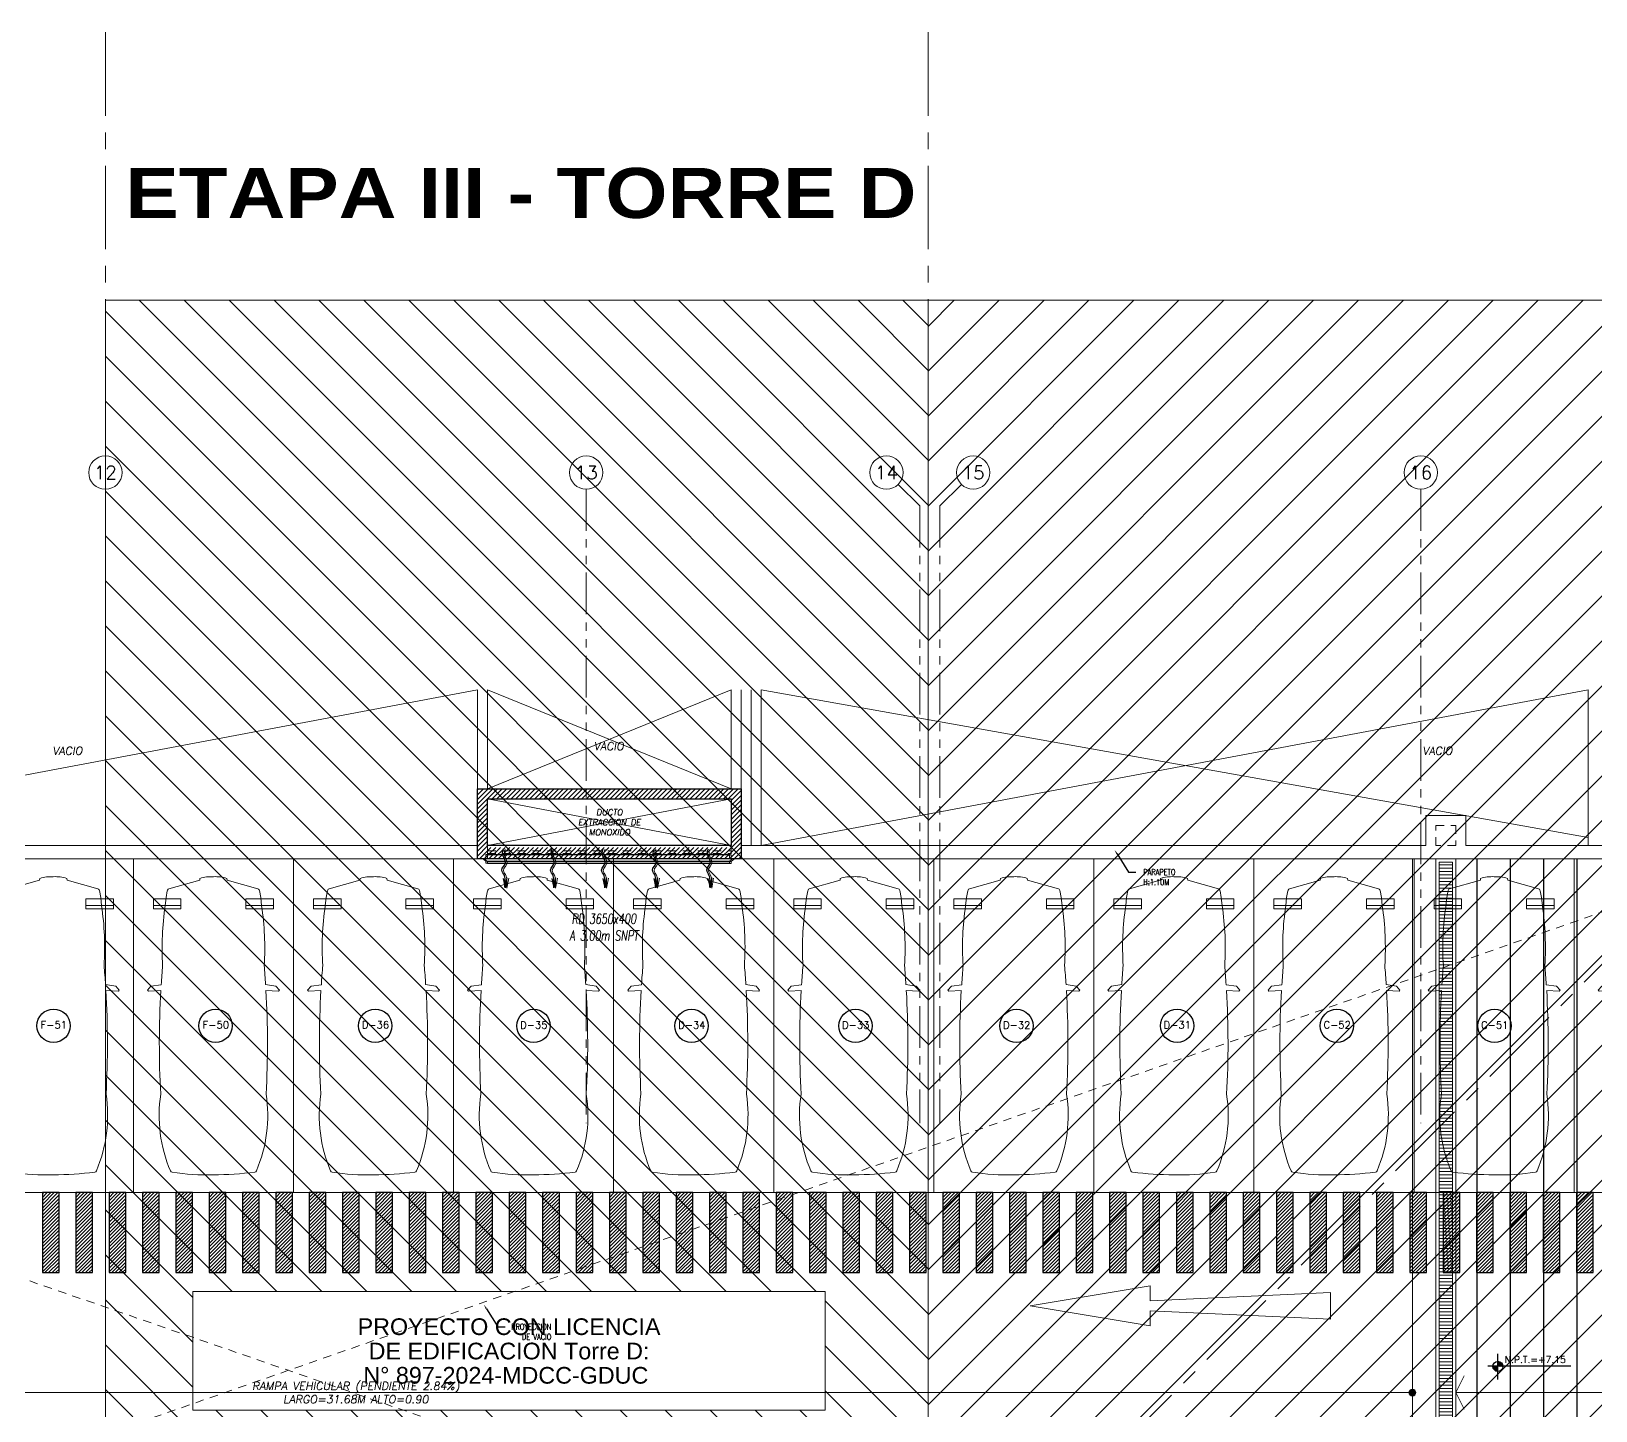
# Model space of a CAD drawing. Header units: millimetres. Extents: x 226317 to 226469, y 8188100 to 8188260.
# Drawn here: x 226414.16 to 226437.62, y 8188119.64 to 8188140.32 of the extents above; entities that cross this region are included whole.
import ezdxf
from ezdxf import colors
from ezdxf.entities.mleader import LeaderData, LeaderLine
from ezdxf.enums import TextEntityAlignment as Align
from ezdxf.math import Vec2, Vec3

# ---------------------------------------------------------------- set-up
doc = ezdxf.new("R2010")
doc.units = ezdxf.units.MM
for name, pattern in [('CENTER', [2, 1.25, -0.25, 0.25, -0.25]), ('HIDDEN2', [0.1875, 0.125, -0.0625]), ('PHANTOM', [2.5, 1.25, -0.25, 0.25, -0.25, 0.25, -0.25]), ('PHANTOM2', [1.25, 0.625, -0.125, 0.125, -0.125, 0.125, -0.125])]:
    doc.linetypes.add(name, pattern=pattern)
for name, color, linetype in [('A-COTAS INT', 8, 'Continuous'), ('A-EJES', 8, 'PHANTOM'), ('A-HATCH', 8, 'Continuous'), ('A-LINEAS', 8, 'Continuous'), ('A-MOBILIARIO', 8, 'Continuous'), ('A-MURO BAJO', 8, 'Continuous'), ('A-NIVELES-NPT', 8, 'Continuous'), ('A-NUMERO ESTAC', 8, 'Continuous'), ('A-PROYECCIONES', 8, 'HIDDEN2'), ('A-TEXTO-AMBIENTES', 8, 'Continuous'), ('A-TEXTO-INDICACIONES', 8, 'Continuous'), ('A_30_Extractores', 8, 'Continuous'), ('A_50_CortesElev', 8, 'CENTER'), ('CIRCULACION PEATONAL', 8, 'Continuous'), ('DLP_MURO BAJO', 8, 'Continuous'), ('L-03_EQUIP-ACCES', 8, 'Continuous'), ('L-04_EQ-MED-CONT', 8, 'Continuous'), ('L-06_EQ-FIN-CONT', 8, 'Continuous'), ('L3 Equipos y Ductos', 8, 'Continuous'), ('L6 Linea fina', 8, 'Continuous'), ('MURO CF 120', 8, 'Continuous')]:
    doc.layers.add(name, color=color, linetype=linetype)
doc.layers.add('A-ETAPAS', color=8, linetype='Continuous', lineweight=35, plot=False)
doc.layers.add('A-MUROS', color=8, linetype='Continuous', lineweight=30)
doc.layers.add('MQ.TEXTOS GENERALES', color=8, linetype='Continuous', lineweight=30)
doc.layers.add('A-ÁREA COMÚN', color=8, linetype='Continuous', plot=False)
doc.styles.add('JNV ING', font='romans.shx', dxfattribs={"width": 0.7, "oblique": 8, "height": 0.15})
doc.styles.add('R160-75', font='ariblk.ttf', dxfattribs={"height": 0.6})
doc.styles.add('R80', font='romans.shx', dxfattribs={"width": 0.8, "oblique": 15, "height": 0.1})
doc.styles.add('ROMANS', font='ROMANS.shx', dxfattribs={"oblique": 10})
doc.styles.get("Standard").update_dxf_attribs({"font": 'arial.ttf'})
doc.styles.add('TXT_COTAS', font='romans.shx', dxfattribs={"width": 0.8})
pattern_1 = [(45, (1.79346, -0.002236), (-0.03535534, 0.03535534), [])]

# ---------------------------------------------------------------- blocks, each defined once
blk = doc.blocks.new('IIMM')
at = {"layer": 'L-03_EQUIP-ACCES', "color": 8, "lineweight": 0, "ltscale": 1.5}
for p, q in [((32.626, -75.15), (28.876, -75.15)), ((28.926, -75.09), (28.926, -75.15)), ((32.576, -75.09), (32.576, -75.15))]:
    blk.add_line(p, q, dxfattribs=at)
at = {"layer": 'L-04_EQ-MED-CONT', "color": 8, "lineweight": 0, "ltscale": 1.5}
for p, q in [((28.876, -75.15), (28.926, -75.19)), ((32.576, -75.19), (28.926, -75.19)), ((32.576, -75.19), (32.626, -75.15))]:
    blk.add_line(p, q, dxfattribs=at)
at = {"layer": 'L-06_EQ-FIN-CONT', "color": 8, "lineweight": 0, "ltscale": 1.5}
for p, q in [((28.926, -75.19), (28.926, -75.22)), ((32.576, -75.22), (28.926, -75.22)), ((32.576, -75.19), (32.576, -75.22))]:
    blk.add_line(p, q, dxfattribs=at)
at = {"layer": 'L3 Equipos y Ductos', "color": 8, "lineweight": 0}
blk.add_line((32.576, -75.09), (28.926, -75.09), dxfattribs=at)
at = {"layer": 'L6 Linea fina', "color": 8, "lineweight": 0}
for p, q in [((29.182, -75.446, 0), (29.213, -75.586, 0)), ((29.213, -75.586, 0), (29.243, -75.436, 0)), ((29.912, -75.446, 0), (29.944, -75.586, 0)), ((29.944, -75.586, 0), (29.974, -75.436, 0)), ((30.677, -75.446, 0), (30.709, -75.586, 0)), ((30.709, -75.586, 0), (30.739, -75.436, 0)), ((31.44, -75.446, 0), (31.472, -75.586, 0)), ((31.472, -75.586, 0), (31.501, -75.436, 0)), ((32.253, -75.446, 0), (32.285, -75.586, 0)), ((32.285, -75.586, 0), (32.314, -75.436, 0))]:
    blk.add_line(p, q, dxfattribs=at)
for points in [[(29.213, -75.586, 0), (29.204, -75.521, 0), (29.237, -75.428, 0), (29.122, -75.3, 0), (29.265, -75.226, 0), (29.157, -75.089, 0), (29.18, -75.028, 0), (29.19, -75.001, 0)], [(29.944, -75.586, 0), (29.934, -75.521, 0), (29.968, -75.428, 0), (29.853, -75.3, 0), (29.996, -75.226, 0), (29.888, -75.089, 0), (29.911, -75.028, 0), (29.921, -75.001, 0)], [(30.709, -75.586, 0), (30.699, -75.521, 0), (30.733, -75.428, 0), (30.618, -75.3, 0), (30.761, -75.226, 0), (30.653, -75.089, 0), (30.676, -75.028, 0), (30.686, -75.001, 0)], [(31.472, -75.586, 0), (31.462, -75.521, 0), (31.496, -75.428, 0), (31.38, -75.3, 0), (31.524, -75.226, 0), (31.416, -75.089, 0), (31.438, -75.028, 0), (31.448, -75.001, 0)], [(32.285, -75.586, 0), (32.275, -75.521, 0), (32.309, -75.428, 0), (32.193, -75.3, 0), (32.336, -75.226, 0), (32.229, -75.089, 0), (32.251, -75.028, 0), (32.261, -75.001, 0)]]:
    blk.add_open_spline(points, degree=3, knots=[0, 0, 0, 0, 0.0524684, 0.0807049, 0.1300475, 0.160067, 0.1839926, 0.1839926, 0.1839926, 0.1839926], dxfattribs=at)
blk = doc.blocks.new('MCF')
at = {"layer": 'MURO CF 120', "lineweight": 0}
h = blk.add_hatch(dxfattribs=at)
h.set_pattern_fill('_USER', color=8, scale=0.05, angle=45, style=0, pattern_type=0)
h.set_pattern_definition(pattern_1)
h.paths.add_polyline_path([(-19.139, -75.15), (-19.289, -75.15), (-19.289, -74.1), (-19.139, -74.1)])
h = blk.add_hatch(dxfattribs=at)
h.set_pattern_fill('_USER', color=8, scale=0.05, angle=45, style=0, pattern_type=0)
h.set_pattern_definition(pattern_1)
h.paths.add_polyline_path([(-15.489, -74.1), (-19.139, -74.1), (-19.139, -74.25), (-15.489, -74.25)])
h = blk.add_hatch(dxfattribs=at)
h.set_pattern_fill('_USER', color=8, scale=0.05, angle=45, style=0, pattern_type=0)
h.set_pattern_definition(pattern_1)
h.paths.add_polyline_path([(-15.489, -75.15), (-15.339, -75.15), (-15.339, -74.1), (-15.489, -74.1)])
h = blk.add_hatch(dxfattribs=at)
h.set_pattern_fill('_USER', color=8, scale=0.05, angle=45, style=0, pattern_type=0)
h.set_pattern_definition(pattern_1)
h.paths.add_polyline_path([(-15.489, -74.977), (-19.139, -74.976), (-19.139, -75.15), (-15.489, -75.15)])
blk = doc.blocks.new('EJES 1P')
at = {"layer": 'A-EJES', "color": 8, "linetype": 'PHANTOM2', "lineweight": 0}
for p, q in [((80.091, 5.416), (80.414, 5.092)), ((81.038, 5.416), (80.714, 5.092))]:
    blk.add_line(p, q, dxfattribs=at)
for points in [[(68.204, 5.345), (68.204, -4.158)], [(75.414, 5.345), (75.414, -4.158)], [(87.924, 5.345), (87.924, -4.158)], [(80.414, 5.092), (80.414, -4.158)], [(80.714, 5.092), (80.714, -4.158)]]:
    blk.add_lwpolyline(points, dxfattribs=at)
at = {"layer": 'A-EJES', "color": 8, "linetype": 'Continuous', "lineweight": 0}
for centre in [(68.204, 5.592), (75.414, 5.592), (79.914, 5.592), (81.214, 5.592), (87.924, 5.592)]:
    blk.add_circle(centre, 0.25, dxfattribs=at)
at = {"layer": 'A-EJES', "color": 8, "linetype": 'Continuous', "lineweight": 0, "style": 'ROMANS'}
for s, p in [('12', (68.204, 5.592)), ('13', (75.414, 5.592)), ('14', (79.914, 5.592)), ('15', (81.214, 5.592)), ('16', (87.924, 5.592))]:
    blk.add_text(s, height=0.2, dxfattribs=at).set_placement(p, align=Align.MIDDLE_CENTER)
blk = doc.blocks.new('EJE')
at = {"linetype": 'Continuous'}
blk.add_circle((0, 0), 0.5, dxfattribs=at)
at = {"layer": 'A-TEXTO-INDICACIONES', "style": 'ROMANS'}
blk.add_attdef('EJE', text='', height=0.22, rotation=0, dxfattribs=at).set_placement((0.007, 0.028), align=Align.MIDDLE_CENTER)
blk = doc.blocks.new('numeración')
at = {"layer": 'A-NUMERO ESTAC', "color": 8, "lineweight": 0, "xscale": 0.5, "yscale": 0.5, "zscale": 0.5}
for p, values in [((-50.582, -87.2), {'EJE': 'F-51'}), ((-48.153, -87.2), {'EJE': 'F-50'}), ((-45.76, -87.2), {'EJE': 'D-36'}), ((-43.386, -87.203, 0), {'EJE': 'D-35'}), ((-41.017, -87.203, 0), {'EJE': 'D-34'}), ((-38.56, -87.203, 0), {'EJE': 'D-33'}), ((-36.147, -87.203, 0), {'EJE': 'D-32'}), ((-33.739, -87.201, 0), {'EJE': 'D-31'}), ((-31.342, -87.201, 0), {'EJE': 'C-52'}), ((-28.98, -87.203), {'EJE': 'C-51'})]:
    blk.add_blockref('EJE', p, dxfattribs=at).add_auto_attribs(values)
blk = doc.blocks.new('*U60')
at = {"color": 8, "lineweight": 0, "ltscale": 0.5}
for p, q in [((0.3, 4.302), (0.713, 4.302)), ((2.1, 4.302), (1.687, 4.302))]:
    blk.add_line(p, q, dxfattribs=at)
for points in [[(0, 0), (2.4, 0), (2.4, 5), (0, 5)], [(0.3, 4.405), (0.3, 4.255), (0.713, 4.255), (0.713, 4.405)], [(1.687, 4.405), (1.687, 4.255), (2.1, 4.255), (2.1, 4.405)]]:
    blk.add_lwpolyline(points, close=True, dxfattribs=at)
blk.add_lwpolyline([(1.988, 3.029), (2.175, 3.018), (2.189, 3.033), (2.136, 3.092), (1.982, 3.115, 0.005253), (1.961, 3.403, 0.053235), (1.923, 4.298), (1.91, 4.424), (1.891, 4.525), (1.886, 4.535, 0.218656), (1.867, 4.551), (1.406, 4.68), (1.402, 4.708, 0.091554), (1.2, 4.734, 0.09162), (0.998, 4.709), (0.994, 4.682), (0.533, 4.552, 0.218656), (0.514, 4.536), (0.509, 4.527), (0.49, 4.425), (0.477, 4.3, 0.053235), (0.439, 3.404, 0.005253), (0.418, 3.116), (0.264, 3.093), (0.211, 3.034), (0.225, 3.019), (0.412, 3.03, 0.028265), (0.41, 1.476, 0.139924), (0.555, 0.325, 0.272148), (0.579, 0.306, 0.035353), (1.2, 0.266, 0.045639), (1.819, 0.305, 0.272148), (1.843, 0.324, 0.139889), (1.99, 1.475, 0.028265)], format="xyb", close=True, dxfattribs=at)
blk = doc.blocks.new('*U24')
at = {"layer": 'CIRCULACION PEATONAL'}
h = blk.add_hatch(dxfattribs=at)
h.set_pattern_fill('ANSI31', color=256, scale=0.3)
h.set_pattern_definition([(45, (5.250368, 0), (-0.0265165, 0.0265165), [])])
h.paths.add_polyline_path([(5.547, 0.228), (5.297, 0.228), (5.297, -0.972), (5.547, -0.972)])
h = blk.add_hatch(dxfattribs=at)
h.set_pattern_fill('ANSI31', color=256, scale=0.3)
h.set_pattern_definition([(45, (5.750368, 0), (-0.0265165, 0.0265165), [])])
h.paths.add_polyline_path([(6.047, 0.228), (5.797, 0.228), (5.797, -0.972), (6.047, -0.972)])
h = blk.add_hatch(dxfattribs=at)
h.set_pattern_fill('ANSI31', color=256, scale=0.3)
h.set_pattern_definition([(45, (6.250368, 0), (-0.0265165, 0.0265165), [])])
h.paths.add_polyline_path([(6.547, 0.228), (6.297, 0.228), (6.297, -0.972), (6.547, -0.972)])
h = blk.add_hatch(dxfattribs=at)
h.set_pattern_fill('ANSI31', color=256, scale=0.3)
h.set_pattern_definition([(45, (6.750368, 0), (-0.0265165, 0.0265165), [])])
h.paths.add_polyline_path([(7.047, 0.228), (6.797, 0.228), (6.797, -0.972), (7.047, -0.972)])
h = blk.add_hatch(dxfattribs=at)
h.set_pattern_fill('ANSI31', color=256, scale=0.3)
h.set_pattern_definition([(45, (7.250368, 0), (-0.0265165, 0.0265165), [])])
h.paths.add_polyline_path([(7.547, 0.228), (7.297, 0.228), (7.297, -0.972), (7.547, -0.972)])
h = blk.add_hatch(dxfattribs=at)
h.set_pattern_fill('ANSI31', color=256, scale=0.3)
h.set_pattern_definition([(45, (7.750368, 0), (-0.0265165, 0.0265165), [])])
h.paths.add_polyline_path([(8.047, 0.228), (7.797, 0.228), (7.797, -0.972), (8.047, -0.972)])
h = blk.add_hatch(dxfattribs=at)
h.set_pattern_fill('ANSI31', color=256, scale=0.3)
h.set_pattern_definition([(45, (8.250368, 0), (-0.0265165, 0.0265165), [])])
h.paths.add_polyline_path([(8.547, 0.228), (8.297, 0.228), (8.297, -0.972), (8.547, -0.972)])
h = blk.add_hatch(dxfattribs=at)
h.set_pattern_fill('ANSI31', color=256, scale=0.3)
h.set_pattern_definition([(45, (8.750368, 0), (-0.0265165, 0.0265165), [])])
h.paths.add_polyline_path([(9.047, 0.228), (8.797, 0.228), (8.797, -0.972), (9.047, -0.972)])
h = blk.add_hatch(dxfattribs=at)
h.set_pattern_fill('ANSI31', color=256, scale=0.3)
h.set_pattern_definition([(45, (9.250368, 0), (-0.0265165, 0.0265165), [])])
h.paths.add_polyline_path([(9.547, 0.228), (9.297, 0.228), (9.297, -0.972), (9.547, -0.972)])
h = blk.add_hatch(dxfattribs=at)
h.set_pattern_fill('ANSI31', color=256, scale=0.3)
h.set_pattern_definition([(45, (9.750368, 0), (-0.0265165, 0.0265165), [])])
h.paths.add_polyline_path([(10.047, 0.228), (9.797, 0.228), (9.797, -0.972), (10.047, -0.972)])
h = blk.add_hatch(dxfattribs=at)
h.set_pattern_fill('ANSI31', color=256, scale=0.3)
h.set_pattern_definition([(45, (10.250368, 0), (-0.0265165, 0.0265165), [])])
h.paths.add_polyline_path([(10.547, 0.228), (10.297, 0.228), (10.297, -0.972), (10.547, -0.972)])
h = blk.add_hatch(dxfattribs=at)
h.set_pattern_fill('ANSI31', color=256, scale=0.3)
h.set_pattern_definition([(45, (10.750368, 0), (-0.0265165, 0.0265165), [])])
h.paths.add_polyline_path([(11.047, 0.228), (10.797, 0.228), (10.797, -0.972), (11.047, -0.972)])
h = blk.add_hatch(dxfattribs=at)
h.set_pattern_fill('ANSI31', color=256, scale=0.3)
h.set_pattern_definition([(45, (11.250368, 0), (-0.0265165, 0.0265165), [])])
h.paths.add_polyline_path([(11.547, 0.228), (11.297, 0.228), (11.297, -0.972), (11.547, -0.972)])
h = blk.add_hatch(dxfattribs=at)
h.set_pattern_fill('ANSI31', color=256, scale=0.3)
h.set_pattern_definition([(45, (11.750368, 0), (-0.0265165, 0.0265165), [])])
h.paths.add_polyline_path([(12.047, 0.228), (11.797, 0.228), (11.797, -0.972), (12.047, -0.972)])
h = blk.add_hatch(dxfattribs=at)
h.set_pattern_fill('ANSI31', color=256, scale=0.3)
h.set_pattern_definition([(45, (12.250368, 0), (-0.0265165, 0.0265165), [])])
h.paths.add_polyline_path([(12.547, 0.228), (12.297, 0.228), (12.297, -0.972), (12.547, -0.972)])
h = blk.add_hatch(dxfattribs=at)
h.set_pattern_fill('ANSI31', color=256, scale=0.3)
h.set_pattern_definition([(45, (12.750368, 0), (-0.0265165, 0.0265165), [])])
h.paths.add_polyline_path([(13.047, 0.228), (12.797, 0.228), (12.797, -0.972), (13.047, -0.972)])
h = blk.add_hatch(dxfattribs=at)
h.set_pattern_fill('ANSI31', color=256, scale=0.3)
h.set_pattern_definition([(45, (13.250368, 0), (-0.0265165, 0.0265165), [])])
h.paths.add_polyline_path([(13.547, 0.228), (13.297, 0.228), (13.297, -0.972), (13.547, -0.972)])
h = blk.add_hatch(dxfattribs=at)
h.set_pattern_fill('ANSI31', color=256, scale=0.3)
h.set_pattern_definition([(45, (13.750368, 0), (-0.0265165, 0.0265165), [])])
h.paths.add_polyline_path([(14.047, 0.228), (13.797, 0.228), (13.797, -0.972), (14.047, -0.972)])
h = blk.add_hatch(dxfattribs=at)
h.set_pattern_fill('ANSI31', color=256, scale=0.3)
h.set_pattern_definition([(45, (14.250368, 0), (-0.0265165, 0.0265165), [])])
h.paths.add_polyline_path([(14.547, 0.228), (14.297, 0.228), (14.297, -0.972), (14.547, -0.972)])
h = blk.add_hatch(dxfattribs=at)
h.set_pattern_fill('ANSI31', color=256, scale=0.3)
h.set_pattern_definition([(45, (14.750368, 0), (-0.0265165, 0.0265165), [])])
h.paths.add_polyline_path([(15.047, 0.228), (14.797, 0.228), (14.797, -0.972), (15.047, -0.972)])
h = blk.add_hatch(dxfattribs=at)
h.set_pattern_fill('ANSI31', color=256, scale=0.3)
h.set_pattern_definition([(45, (15.250368, 0), (-0.0265165, 0.0265165), [])])
h.paths.add_polyline_path([(15.547, 0.228), (15.297, 0.228), (15.297, -0.972), (15.547, -0.972)])
h = blk.add_hatch(dxfattribs=at)
h.set_pattern_fill('ANSI31', color=256, scale=0.3)
h.set_pattern_definition([(45, (15.750368, 0), (-0.0265165, 0.0265165), [])])
h.paths.add_polyline_path([(16.047, 0.228), (15.797, 0.228), (15.797, -0.972), (16.047, -0.972)])
h = blk.add_hatch(dxfattribs=at)
h.set_pattern_fill('ANSI31', color=256, scale=0.3)
h.set_pattern_definition([(45, (16.250368, 0), (-0.0265165, 0.0265165), [])])
h.paths.add_polyline_path([(16.547, 0.228), (16.297, 0.228), (16.297, -0.972), (16.547, -0.972)])
h = blk.add_hatch(dxfattribs=at)
h.set_pattern_fill('ANSI31', color=256, scale=0.3)
h.set_pattern_definition([(45, (16.750368, 0), (-0.0265165, 0.0265165), [])])
h.paths.add_polyline_path([(17.047, 0.228), (16.797, 0.228), (16.797, -0.972), (17.047, -0.972)])
h = blk.add_hatch(dxfattribs=at)
h.set_pattern_fill('ANSI31', color=256, scale=0.3)
h.set_pattern_definition([(45, (17.250368, 0), (-0.0265165, 0.0265165), [])])
h.paths.add_polyline_path([(17.547, 0.228), (17.297, 0.228), (17.297, -0.972), (17.547, -0.972)])
h = blk.add_hatch(dxfattribs=at)
h.set_pattern_fill('ANSI31', color=256, scale=0.3)
h.set_pattern_definition([(45, (17.750368, 0), (-0.0265165, 0.0265165), [])])
h.paths.add_polyline_path([(18.047, 0.228), (17.797, 0.228), (17.797, -0.972), (18.047, -0.972)])
h = blk.add_hatch(dxfattribs=at)
h.set_pattern_fill('ANSI31', color=256, scale=0.3)
h.set_pattern_definition([(45, (18.250368, 0), (-0.0265165, 0.0265165), [])])
h.paths.add_polyline_path([(18.547, 0.228), (18.297, 0.228), (18.297, -0.972), (18.547, -0.972)])
h = blk.add_hatch(dxfattribs=at)
h.set_pattern_fill('ANSI31', color=256, scale=0.3)
h.set_pattern_definition([(45, (18.750368, 0), (-0.0265165, 0.0265165), [])])
h.paths.add_polyline_path([(19.047, 0.228), (18.797, 0.228), (18.797, -0.972), (19.047, -0.972)])
h = blk.add_hatch(dxfattribs=at)
h.set_pattern_fill('ANSI31', color=256, scale=0.3)
h.set_pattern_definition([(45, (19.250368, 0), (-0.0265165, 0.0265165), [])])
h.paths.add_polyline_path([(19.547, 0.228), (19.297, 0.228), (19.297, -0.972), (19.547, -0.972)])
h = blk.add_hatch(dxfattribs=at)
h.set_pattern_fill('ANSI31', color=256, scale=0.3)
h.set_pattern_definition([(45, (19.750368, 0), (-0.0265165, 0.0265165), [])])
h.paths.add_polyline_path([(20.047, 0.228), (19.797, 0.228), (19.797, -0.972), (20.047, -0.972)])
h = blk.add_hatch(dxfattribs=at)
h.set_pattern_fill('ANSI31', color=256, scale=0.3)
h.set_pattern_definition([(45, (20.250368, 0), (-0.0265165, 0.0265165), [])])
h.paths.add_polyline_path([(20.547, 0.228), (20.297, 0.228), (20.297, -0.972), (20.547, -0.972)])
h = blk.add_hatch(dxfattribs=at)
h.set_pattern_fill('ANSI31', color=256, scale=0.3)
h.set_pattern_definition([(45, (20.750368, 0), (-0.0265165, 0.0265165), [])])
h.paths.add_polyline_path([(21.047, 0.228), (20.797, 0.228), (20.797, -0.972), (21.047, -0.972)])
h = blk.add_hatch(dxfattribs=at)
h.set_pattern_fill('ANSI31', color=256, scale=0.3)
h.set_pattern_definition([(45, (21.250368, 0), (-0.0265165, 0.0265165), [])])
h.paths.add_polyline_path([(21.547, 0.228), (21.297, 0.228), (21.297, -0.972), (21.547, -0.972)])
h = blk.add_hatch(dxfattribs=at)
h.set_pattern_fill('ANSI31', color=256, scale=0.3)
h.set_pattern_definition([(45, (21.750368, 0), (-0.0265165, 0.0265165), [])])
h.paths.add_polyline_path([(22.047, 0.228), (21.797, 0.228), (21.797, -0.972), (22.047, -0.972)])
h = blk.add_hatch(dxfattribs=at)
h.set_pattern_fill('ANSI31', color=256, scale=0.3)
h.set_pattern_definition([(45, (22.250368, 0), (-0.0265165, 0.0265165), [])])
h.paths.add_polyline_path([(22.547, 0.228), (22.297, 0.228), (22.297, -0.972), (22.547, -0.972)])
h = blk.add_hatch(dxfattribs=at)
h.set_pattern_fill('ANSI31', color=256, scale=0.3)
h.set_pattern_definition([(45, (22.750368, 0), (-0.0265165, 0.0265165), [])])
h.paths.add_polyline_path([(23.047, 0.228), (22.797, 0.228), (22.797, -0.972), (23.047, -0.972)])
h = blk.add_hatch(dxfattribs=at)
h.set_pattern_fill('ANSI31', color=256, scale=0.3)
h.set_pattern_definition([(45, (23.250368, 0), (-0.0265165, 0.0265165), [])])
h.paths.add_polyline_path([(23.547, 0.228), (23.297, 0.228), (23.297, -0.972), (23.547, -0.972)])
h = blk.add_hatch(dxfattribs=at)
h.set_pattern_fill('ANSI31', color=256, scale=0.3)
h.set_pattern_definition([(45, (23.750368, 0), (-0.0265165, 0.0265165), [])])
h.paths.add_polyline_path([(24.047, 0.228), (23.797, 0.228), (23.797, -0.972), (24.047, -0.972)])
h = blk.add_hatch(dxfattribs=at)
h.set_pattern_fill('ANSI31', color=256, scale=0.3)
h.set_pattern_definition([(45, (24.250368, 0), (-0.0265165, 0.0265165), [])])
h.paths.add_polyline_path([(24.547, 0.228), (24.297, 0.228), (24.297, -0.972), (24.547, -0.972)])
h = blk.add_hatch(dxfattribs=at)
h.set_pattern_fill('ANSI31', color=256, scale=0.3)
h.set_pattern_definition([(45, (24.750368, 0), (-0.0265165, 0.0265165), [])])
h.paths.add_polyline_path([(25.047, 0.228), (24.797, 0.228), (24.797, -0.972), (25.047, -0.972)])
h = blk.add_hatch(dxfattribs=at)
h.set_pattern_fill('ANSI31', color=256, scale=0.3)
h.set_pattern_definition([(45, (25.250368, 0), (-0.0265165, 0.0265165), [])])
h.paths.add_polyline_path([(25.547, 0.228), (25.297, 0.228), (25.297, -0.972), (25.547, -0.972)])
h = blk.add_hatch(dxfattribs=at)
h.set_pattern_fill('ANSI31', color=256, scale=0.3)
h.set_pattern_definition([(45, (25.750368, 0), (-0.0265165, 0.0265165), [])])
h.paths.add_polyline_path([(26.047, 0.228), (25.797, 0.228), (25.797, -0.972), (26.047, -0.972)])
h = blk.add_hatch(dxfattribs=at)
h.set_pattern_fill('ANSI31', color=256, scale=0.3)
h.set_pattern_definition([(45, (26.250368, 0), (-0.0265165, 0.0265165), [])])
h.paths.add_polyline_path([(26.547, 0.228), (26.297, 0.228), (26.297, -0.972), (26.547, -0.972)])
h = blk.add_hatch(dxfattribs=at)
h.set_pattern_fill('ANSI31', color=256, scale=0.3)
h.set_pattern_definition([(45, (26.750368, 0), (-0.0265165, 0.0265165), [])])
h.paths.add_polyline_path([(27.047, 0.228), (26.797, 0.228), (26.797, -0.972), (27.047, -0.972)])
h = blk.add_hatch(dxfattribs=at)
h.set_pattern_fill('ANSI31', color=256, scale=0.3)
h.set_pattern_definition([(45, (27.250368, 0), (-0.0265165, 0.0265165), [])])
h.paths.add_polyline_path([(27.547, 0.228), (27.297, 0.228), (27.297, -0.972), (27.547, -0.972)])
h = blk.add_hatch(dxfattribs=at)
h.set_pattern_fill('ANSI31', color=256, scale=0.3)
h.set_pattern_definition([(45, (27.750368, 0), (-0.0265165, 0.0265165), [])])
h.paths.add_polyline_path([(28.047, 0.228), (27.797, 0.228), (27.797, -0.972), (28.047, -0.972)])
h = blk.add_hatch(dxfattribs=at)
h.set_pattern_fill('ANSI31', color=256, scale=0.3)
h.set_pattern_definition([(45, (28.250368, 0), (-0.0265165, 0.0265165), [])])
h.paths.add_polyline_path([(28.547, 0.228), (28.297, 0.228), (28.297, -0.972), (28.547, -0.972)])
for points in [[(5.297, -0.972), (5.547, -0.972), (5.547, 0.228), (5.297, 0.228)], [(5.797, -0.972), (6.047, -0.972), (6.047, 0.228), (5.797, 0.228)], [(6.297, -0.972), (6.547, -0.972), (6.547, 0.228), (6.297, 0.228)], [(6.797, -0.972), (7.047, -0.972), (7.047, 0.228), (6.797, 0.228)], [(7.297, -0.972), (7.547, -0.972), (7.547, 0.228), (7.297, 0.228)], [(7.797, -0.972), (8.047, -0.972), (8.047, 0.228), (7.797, 0.228)], [(8.297, -0.972), (8.547, -0.972), (8.547, 0.228), (8.297, 0.228)], [(8.797, -0.972), (9.047, -0.972), (9.047, 0.228), (8.797, 0.228)], [(9.297, -0.972), (9.547, -0.972), (9.547, 0.228), (9.297, 0.228)], [(9.797, -0.972), (10.047, -0.972), (10.047, 0.228), (9.797, 0.228)], [(10.297, -0.972), (10.547, -0.972), (10.547, 0.228), (10.297, 0.228)], [(10.797, -0.972), (11.047, -0.972), (11.047, 0.228), (10.797, 0.228)], [(11.297, -0.972), (11.547, -0.972), (11.547, 0.228), (11.297, 0.228)], [(11.797, -0.972), (12.047, -0.972), (12.047, 0.228), (11.797, 0.228)], [(12.297, -0.972), (12.547, -0.972), (12.547, 0.228), (12.297, 0.228)], [(12.797, -0.972), (13.047, -0.972), (13.047, 0.228), (12.797, 0.228)], [(13.297, -0.972), (13.547, -0.972), (13.547, 0.228), (13.297, 0.228)], [(13.797, -0.972), (14.047, -0.972), (14.047, 0.228), (13.797, 0.228)], [(14.297, -0.972), (14.547, -0.972), (14.547, 0.228), (14.297, 0.228)], [(14.797, -0.972), (15.047, -0.972), (15.047, 0.228), (14.797, 0.228)], [(15.297, -0.972), (15.547, -0.972), (15.547, 0.228), (15.297, 0.228)], [(15.797, -0.972), (16.047, -0.972), (16.047, 0.228), (15.797, 0.228)], [(16.297, -0.972), (16.547, -0.972), (16.547, 0.228), (16.297, 0.228)], [(16.797, -0.972), (17.047, -0.972), (17.047, 0.228), (16.797, 0.228)], [(17.297, -0.972), (17.547, -0.972), (17.547, 0.228), (17.297, 0.228)], [(17.797, -0.972), (18.047, -0.972), (18.047, 0.228), (17.797, 0.228)], [(18.297, -0.972), (18.547, -0.972), (18.547, 0.228), (18.297, 0.228)], [(18.797, -0.972), (19.047, -0.972), (19.047, 0.228), (18.797, 0.228)], [(19.297, -0.972), (19.547, -0.972), (19.547, 0.228), (19.297, 0.228)], [(19.797, -0.972), (20.047, -0.972), (20.047, 0.228), (19.797, 0.228)], [(20.297, -0.972), (20.547, -0.972), (20.547, 0.228), (20.297, 0.228)], [(20.797, -0.972), (21.047, -0.972), (21.047, 0.228), (20.797, 0.228)], [(21.297, -0.972), (21.547, -0.972), (21.547, 0.228), (21.297, 0.228)], [(21.797, -0.972), (22.047, -0.972), (22.047, 0.228), (21.797, 0.228)], [(22.297, -0.972), (22.547, -0.972), (22.547, 0.228), (22.297, 0.228)], [(22.797, -0.972), (23.047, -0.972), (23.047, 0.228), (22.797, 0.228)], [(23.297, -0.972), (23.547, -0.972), (23.547, 0.228), (23.297, 0.228)], [(23.797, -0.972), (24.047, -0.972), (24.047, 0.228), (23.797, 0.228)], [(24.297, -0.972), (24.547, -0.972), (24.547, 0.228), (24.297, 0.228)], [(24.797, -0.972), (25.047, -0.972), (25.047, 0.228), (24.797, 0.228)], [(25.297, -0.972), (25.547, -0.972), (25.547, 0.228), (25.297, 0.228)], [(25.797, -0.972), (26.047, -0.972), (26.047, 0.228), (25.797, 0.228)], [(26.297, -0.972), (26.547, -0.972), (26.547, 0.228), (26.297, 0.228)], [(26.797, -0.972), (27.047, -0.972), (27.047, 0.228), (26.797, 0.228)], [(27.297, -0.972), (27.547, -0.972), (27.547, 0.228), (27.297, 0.228)], [(27.797, -0.972), (28.047, -0.972), (28.047, 0.228), (27.797, 0.228)], [(28.297, -0.972), (28.547, -0.972), (28.547, 0.228), (28.297, 0.228)]]:
    blk.add_lwpolyline(points, close=True, dxfattribs=at)
blk = doc.blocks.new('*U69')
at = {"color": 8, "lineweight": 0, "ltscale": 0.5}
for p, q in [((0.45, 4.302), (0.863, 4.302)), ((2.25, 4.302), (1.837, 4.302))]:
    blk.add_line(p, q, dxfattribs=at)
for points in [[(0, 0), (2.7, 0), (2.7, 5), (0, 5)], [(0.45, 4.405), (0.45, 4.255), (0.863, 4.255), (0.863, 4.405)], [(1.837, 4.405), (1.837, 4.255), (2.25, 4.255), (2.25, 4.405)]]:
    blk.add_lwpolyline(points, close=True, dxfattribs=at)
blk.add_lwpolyline([(2.138, 3.029), (2.325, 3.018), (2.339, 3.033), (2.286, 3.092), (2.132, 3.115, 0.005253), (2.111, 3.403, 0.053235), (2.073, 4.298), (2.06, 4.424), (2.041, 4.525), (2.036, 4.535, 0.218656), (2.017, 4.551), (1.556, 4.68), (1.552, 4.708, 0.091554), (1.35, 4.734, 0.09162), (1.148, 4.709), (1.144, 4.682), (0.683, 4.552, 0.218656), (0.664, 4.536), (0.659, 4.527), (0.64, 4.425), (0.627, 4.3, 0.053235), (0.589, 3.404, 0.005253), (0.568, 3.116), (0.414, 3.093), (0.361, 3.034), (0.375, 3.019), (0.562, 3.03, 0.028265), (0.56, 1.476, 0.139924), (0.705, 0.325, 0.272148), (0.729, 0.306, 0.035353), (1.35, 0.266, 0.045639), (1.969, 0.305, 0.272148), (1.993, 0.324, 0.139889), (2.14, 1.475, 0.028265)], format="xyb", close=True, dxfattribs=at)
blk = doc.blocks.new('SIM NIVEL PLANTA')
at = {"linetype": 'Continuous'}
h = blk.add_hatch(dxfattribs=at)
h.set_pattern_fill('_USER', color=256, scale=0.099996, angle=45, style=0, pattern_type=0)
h.set_pattern_definition([(45, (35396.10581, 26516.4892), (-0.0707080889, 0.0707080889), [])])
h.paths.add_polyline_path([(-17.03, 0), (-15.53, 0, 0.409209), (-17.03, 1.47)])
h.paths.add_polyline_path([(-18.53, 0, 0.419236), (-17.03, -1.53), (-17.03, 0)])
for p, q in [((4.81, 0), (-20, 0)), ((-17.03, -3.97), (-17.03, 3.72))]:
    blk.add_line(p, q)
blk.add_circle((-17.03, -0.03), 1.5, dxfattribs=at)
at = {"style": 'R80'}
blk.add_attdef('N.P.T.+0.00', text='', height=2.03, dxfattribs=at).set_placement((-5.83, 2.01), align=Align.MIDDLE_CENTER)
blk = doc.blocks.new('PO_GUARDIA CIVIL ESQ FAISANES_PLANTAS_Sotanos_REVA_2022.01.24 - copia$0$XREF_SOTANOS - ETAPA 1-2020.06.26$0$frr')
at = {"color": 8, "lineweight": 0}
blk.add_lwpolyline([(-0.2, -4.5), (0.2, -4.5), (0.075, -1.8), (0.3, -1.8), (0, 0), (-0.3, -1.8), (-0.075, -1.8)], close=True, dxfattribs=at)
blk = doc.blocks.new('flujo11')
at = {"layer": 'L6 Linea fina'}
for p, q in [((0, 0), (-0.02, -0.1)), ((0.021, -0.093), (0, 0))]:
    blk.add_line(p, q, dxfattribs=at)
blk.add_open_spline([(0, 0), (0.006, -0.043), (-0.016, -0.105), (0.061, -0.19), (-0.035, -0.24), (0.037, -0.331), (0.022, -0.372), (0.016, -0.39)], degree=3, knots=[0, 0, 0, 0, 0.0524684, 0.0807049, 0.1300475, 0.160067, 0.1839926, 0.1839926, 0.1839926, 0.1839926], dxfattribs=at)
blk = doc.blocks.new('A$C111a49e8')
at = {"layer": 'A_30_Extractores', "color": 8, "lineweight": 0, "ltscale": 1.5}
for p, q in [((32.776, 5.005, 0), (29.026, 5.005, 0)), ((29.026, 5.005, 0), (29.076, 4.965, 0)), ((29.076, 5.065, 0), (29.076, 5.005, 0)), ((32.726, 4.965, 0), (29.076, 4.965, 0)), ((29.076, 4.965, 0), (29.076, 4.935, 0)), ((32.726, 4.935, 0), (29.076, 4.935, 0)), ((32.726, 5.065, 0), (32.726, 5.005, 0)), ((32.726, 4.965, 0), (32.776, 5.005, 0)), ((32.726, 4.965, 0), (32.726, 4.935, 0))]:
    blk.add_line(p, q, dxfattribs=at)
at = {"layer": 'A_30_Extractores', "color": 8, "lineweight": 0, "elevation": 0}
blk.add_lwpolyline([(32.726, 5.065), (29.076, 5.065)], dxfattribs=at)
at = {"layer": 'A_30_Extractores', "color": 8, "lineweight": 0, "xscale": 1.5, "yscale": 1.5, "zscale": 1.5, "rotation": 180}
for p in [(29.363, 4.569, 0), (30.094, 4.569, 0), (30.859, 4.569, 0), (31.622, 4.569, 0), (32.435, 4.569, 0)]:
    blk.add_blockref('flujo11', p, dxfattribs=at)
at = {"layer": 'A_30_Extractores', "color": 8, "lineweight": 0, "insert": (29.023, 4.178, 0), "char_height": 0.15, "attachment_point": 1, "style": 'JNV ING'}
blk.add_mtext_dynamic_manual_height_columns('\\pxqc;RD 3650x400\\PA 3.00m SNPT', width=3.64259, gutter_width=0.75, heights=[0], dxfattribs=at)
blk = doc.blocks.new('TEXTOSSS')
at = {"transparency": 33554483, "rotation": 90}
blk.add_blockref('PO_GUARDIA CIVIL ESQ FAISANES_PLANTAS_Sotanos_REVA_2022.01.24 - copia$0$XREF_SOTANOS - ETAPA 1-2020.06.26$0$frr', (-38.672, -80.2), dxfattribs=at)
at = {"layer": 'A-NIVELES-NPT', "xscale": 0.05, "yscale": 0.05, "zscale": 0.05}
blk.add_blockref('SIM NIVEL PLANTA', (-30.809, -81.105), dxfattribs=at).add_auto_attribs({'N.P.T.+0.00': 'N.P.T.=+7.15'})
at = {"layer": 'A-TEXTO-AMBIENTES', "color": 8, "lineweight": 0, "char_height": 0.12, "attachment_point": 5, "style": 'ROMANS'}
for s, insert, width in [('VACIO', (-44.989, -71.809), 2.55621), ('VACIO', (-53.106, -71.878), 2.55621), ('VACIO', (-32.567, -71.878), 2.55621), ('RAMPA VEHICULAR (PENDIENTE 2.84%)\\PLARGO=31.68M ALTO=0.90 ', (-48.782, -81.5), 7.19157)]:
    blk.add_mtext(s, dxfattribs=dict(at, insert=insert, width=width))
at = {"layer": 'A-TEXTO-INDICACIONES', "color": 8, "lineweight": 0, "insert": (-44.981, -72.95, 0), "char_height": 0.09, "width": 1.07385, "attachment_point": 5, "style": 'ROMANS'}
blk.add_mtext('DUCTO EXTRACCION DE MONOXIDO{\\Q15; }', dxfattribs=at)
at = {"layer": 'A-TEXTO-INDICACIONES', "color": 8, "lineweight": 0}
ml = blk.add_multileader_mtext('Standard', dxfattribs=at)
ml.set_content('\\pxsm1,ql,t16;PARAPETO\\PH:1.10M', color=8, style='TXT_COTAS')
ml.set_leader_properties(color=7)
ml.build(insert=Vec2(0, 0))
ml.multileader.update_dxf_attribs({"dogleg_length": 0.11, "arrow_head_size": 0.07})
ctx = ml.context
ctx.base_point, ctx.char_height, ctx.arrow_head_size, ctx.landing_gap_size, ctx.plane_origin = Vec3(-37.086, -73.696), 0.09, 0.07, 0.05, Vec3(-37.35, -74.136)
ctx.text_align_type = 2
notes = []
notes.append((ctx, [(0, (1, 1, 0), (-37.197, -73.696), (1, 0), 0.11, [(0, [(-37.406, -73.366)], 0, [])])]))
ctx.mtext.insert, ctx.mtext.width, ctx.mtext.defined_height, ctx.mtext.alignment, ctx.mtext.flow_direction = Vec3(-36.525, -73.651), 0.45159, 0.437, 3, 5
ml = blk.add_multileader_mtext('Standard', dxfattribs=at)
ml.set_content('PROYECCION DE VACIO', color=8, style='TXT_COTAS')
ml.set_leader_properties(color=7)
ml.build(insert=Vec2(0, 0))
ml.multileader.update_dxf_attribs({"dogleg_length": 0.11, "arrow_head_size": 0.07})
ctx = ml.context
ctx.base_point, ctx.char_height, ctx.arrow_head_size, ctx.landing_gap_size, ctx.plane_origin = Vec3(-46.542, -80.513), 0.09, 0.07, 0.05, Vec3(-46.806, -80.953)
ctx.text_align_type = 2
notes.append((ctx, [(0, (1, 1, 0), (-46.653, -80.513), (1, 0), 0.11, [(0, [(-46.862, -80.182)], 0, [])])]))
ctx.mtext.insert, ctx.mtext.width, ctx.mtext.defined_height, ctx.mtext.alignment, ctx.mtext.flow_direction = Vec3(-45.851, -80.468), 0.81302, 0.437, 3, 5
for ctx, leaders in notes:
    for number, flags, end, landing, length, lines in leaders:
        leader = LeaderData()
        leader.index, (leader.has_last_leader_line, leader.has_dogleg_vector, leader.attachment_direction) = number, flags
        leader.last_leader_point, leader.dogleg_vector, leader.dogleg_length = Vec3(end), Vec3(landing), length
        for number, points, colour, breaks in lines:
            line = LeaderLine()
            line.index, line.vertices, line.color, line.breaks = number, Vec3.list(points), colors.encode_raw_color(colour), breaks
            leader.lines.append(line)
        ctx.leaders.append(leader)
blk = doc.blocks.new('arq. estac.')
at = {"lineweight": 0}
h = blk.add_hatch(dxfattribs=at)
h.set_pattern_fill('_USER', color=8, scale=0.05, pattern_type=0)
h.set_pattern_definition([(0, (293.38087, -27.879155), (0, 0.05), [])])
h.paths.add_polyline_path([(226730.689, 8188132.504), (226730.889, 8188132.504), (226730.889, 8188116.604), (226730.689, 8188116.604)])
h = blk.add_hatch(color=8, dxfattribs=at)
h.dxf.hatch_style = 1
edge = h.paths.add_edge_path()
edge.add_arc((226730.289, 8188124.554), 0.05, 0, 360)
at = {"layer": 'A-HATCH'}
h = blk.add_hatch(dxfattribs=at)
h.set_pattern_fill('_USER', color=256, scale=0.5, angle=90, pattern_type=0)
h.set_pattern_definition([(90, (226730.83913, 8188124.6066), (-0.5, 3e-17), [])])
edge = h.paths.add_edge_path()
edge.add_line((226759.129, 8188121.554), (226759.129, 8188116.554))
edge.add_line((226759.129, 8188116.554), (226730.939, 8188116.554))
edge.add_line((226730.939, 8188116.554), (226730.939, 8188132.554))
edge.add_line((226730.939, 8188132.554), (226735.414, 8188132.554))
edge.add_line((226735.414, 8188132.554), (226735.414, 8188127.554))
edge.add_line((226735.414, 8188127.554), (226737.364, 8188127.554))
edge.add_line((226737.364, 8188127.554), (226737.364, 8188127.454))
edge.add_line((226737.364, 8188127.454), (226739.364, 8188127.454))
edge.add_line((226739.364, 8188127.454), (226739.364, 8188132.554))
edge.add_line((226739.364, 8188132.554), (226742.488, 8188132.554))
edge.add_arc((226750.8, 8188127.554), 9.7, 148.9733, 180.0015)
edge.add_line((226741.1, 8188127.554), (226747.5, 8188127.554))
edge.add_arc((226750.8, 8188127.554), 3.3, 53.3165, 180.0011, ccw=False)
edge.add_line((226752.771, 8188130.201), (226752.771, 8188127.554))
edge.add_line((226752.771, 8188127.554), (226760.3, 8188127.554))
edge.add_line((226760.3, 8188127.554), (226760.019, 8188121.554))
edge.add_line((226760.019, 8188121.554), (226759.129, 8188121.554))
h.paths.add_polyline_path([(226759.029, 8188116.554), (226758.729, 8188116.554), (226758.729, 8188127.554), (226759.029, 8188127.554)], flags=16)
at = {"color": 8, "lineweight": 0}
for p, q in [((226716.425, 8188133.454, 0), (226720.076, 8188132.754, 0)), ((226720.076, 8188133.454, 0), (226716.425, 8188132.754, 0)), ((226698.609, 8188124.554), (226730.289, 8188124.554)), ((226758.729, 8188124.554), (226730.939, 8188124.554))]:
    blk.add_line(p, q, dxfattribs=at)
for points in [[(226730.489, 8188132.754), (226730.489, 8188133.204), (226731.089, 8188133.204), (226731.089, 8188132.754)], [(226731.066, 8188124.805), (226730.939, 8188124.554), (226731.066, 8188124.305)], [(226731.066, 8188124.805), (226730.939, 8188124.554), (226731.066, 8188124.305)]]:
    blk.add_lwpolyline(points, dxfattribs=at)
for points in [[(226730.639, 8188132.554), (226730.939, 8188132.554), (226730.939, 8188116.554), (226730.639, 8188116.554)], [(226730.689, 8188132.504), (226730.889, 8188132.504), (226730.889, 8188116.604), (226730.689, 8188116.604)]]:
    blk.add_lwpolyline(points, close=True, dxfattribs=at)
blk.add_circle((226730.289, 8188124.554), 0.05, dxfattribs=at)
at = {"layer": 'A-ETAPAS', "color": 8, "linetype": 'CENTER', "lineweight": 0}
for p, q in [((226710.694, 8188264.946), (226710.694, 8188104.966)), ((226723.029, 8188264.946), (226723.029, 8188104.966))]:
    blk.add_line(p, q, dxfattribs=at)
at = {"layer": 'A-LINEAS', "color": 8, "lineweight": 0}
blk.add_lwpolyline([(226698.609, 8188116.554), (226730.289, 8188116.554), (226730.289, 8188132.554), (226698.609, 8188132.554)], close=True, dxfattribs=at)
blk.add_lwpolyline([(226759.129, 8188121.554), (226759.129, 8188116.554), (226730.939, 8188116.554), (226730.939, 8188132.554), (226735.414, 8188132.554), (226735.414, 8188127.554), (226737.364, 8188127.554), (226737.364, 8188127.454), (226739.364, 8188127.454), (226739.364, 8188132.554), (226742.488, 8188132.554, 0.136219), (226741.1, 8188127.554), (226747.5, 8188127.554, -0.616917), (226752.771, 8188130.201), (226752.771, 8188127.554), (226760.3, 8188127.554), (226760.019, 8188121.554)], format="xyb", close=True, dxfattribs=at)
at = {"layer": 'A-MURO BAJO', "color": 8, "lineweight": 0}
for p, q in [((226716.275, 8188135.09, 0), (226703.875, 8188132.754, 0)), ((226716.275, 8188135.09, 0), (226716.275, 8188133.604, 0)), ((226716.425, 8188135.09, 0), (226716.425, 8188133.604, 0)), ((226716.425, 8188135.09, 0), (226720.076, 8188133.604, 0)), ((226720.076, 8188135.09, 0), (226716.425, 8188133.604, 0)), ((226720.076, 8188133.604, 0), (226720.076, 8188135.09, 0)), ((226720.226, 8188133.604, 0), (226720.226, 8188135.09, 0)), ((226720.375, 8188135.09, 0), (226720.375, 8188132.754, 0)), ((226720.525, 8188135.09, 0), (226720.525, 8188132.754, 0)), ((226720.525, 8188135.09, 0), (226732.925, 8188132.876, 0)), ((226732.925, 8188135.09, 0), (226720.525, 8188132.754, 0)), ((226732.925, 8188135.09, 0), (226732.925, 8188132.754, 0))]:
    blk.add_line(p, q, dxfattribs=at)
for points in [[(226691.274, 8188132.754), (226697.809, 8188132.754), (226697.809, 8188133.204), (226698.409, 8188133.204), (226698.409, 8188132.754), (226716.275, 8188132.754)], [(226720.225, 8188132.754), (226730.489, 8188132.754), (226730.489, 8188133.204), (226731.089, 8188133.204), (226731.089, 8188132.754), (226735.414, 8188132.754)], [(226691.274, 8188132.554), (226716.275, 8188132.554)], [(226720.225, 8188132.554), (226735.414, 8188132.554)]]:
    blk.add_lwpolyline(points, dxfattribs=at)
at = {"layer": 'A-MUROS', "color": 8, "lineweight": 0}
for p, q in [((226716.275, 8188132.554, 0), (226716.275, 8188133.604, 0)), ((226716.275, 8188133.604, 0), (226720.226, 8188133.604, 0)), ((226716.425, 8188133.454, 0), (226720.076, 8188133.454, 0)), ((226720.076, 8188133.454, 0), (226720.076, 8188132.754, 0)), ((226720.226, 8188133.604, 0), (226720.226, 8188132.554, 0)), ((226716.425, 8188132.754, 0), (226720.076, 8188132.754, 0)), ((226716.275, 8188132.554, 0), (226720.226, 8188132.554, 0))]:
    blk.add_line(p, q, dxfattribs=at)
at = {"layer": 'A-MUROS', "color": 8, "lineweight": 0, "elevation": 0}
blk.add_lwpolyline([(226716.425, 8188133.454), (226716.425, 8188132.754)], dxfattribs=at)
at = {"layer": 'A-PROYECCIONES', "color": 8, "lineweight": 0}
for p, q in [((226716.425, 8188132.754, 0), (226716.425, 8188132.559, 0)), ((226720.076, 8188132.754, 0), (226720.076, 8188132.559, 0)), ((226689.529, 8188116.547), (226735.414, 8188132.554)), ((226691.274, 8188132.554), (226737.529, 8188116.554)), ((226716.425, 8188132.674, 0), (226720.076, 8188132.674, 0)), ((226716.425, 8188132.634, 0), (226720.076, 8188132.634, 0))]:
    blk.add_line(p, q, dxfattribs=at)
blk.add_lwpolyline([(226730.639, 8188132.754), (226730.639, 8188133.054), (226730.939, 8188133.054), (226730.939, 8188132.754)], close=True, dxfattribs=at)
at = {"layer": 'A-ÁREA COMÚN', "elevation": 0}
for points in [[(226716.275, 8188133.604), (226720.226, 8188133.604), (226720.226, 8188132.554), (226716.275, 8188132.554)], [(226716.425, 8188133.454), (226720.076, 8188133.454), (226720.076, 8188132.754), (226716.425, 8188132.754)]]:
    blk.add_lwpolyline(points, close=True, dxfattribs=at)
at = {"layer": 'A_50_CortesElev'}
blk.add_lwpolyline([(226735.164, 8188133.004), (226713.951, 8188111.791)], dxfattribs=at)
for name, p in [('IIMM', (226687.499, 8188207.704)), ('EJES 1P', (226642.49, 8188132.754))]:
    blk.add_blockref(name, p)
at = {"rotation": 180.0005141974605}
blk.add_blockref('*U24', (226738.297, 8188126.581), dxfattribs=at)
at = {"layer": 'A-COTAS INT'}
blk.add_blockref('TEXTOSSS', (226763.231, 8188206.054), dxfattribs=at)
at = {"layer": 'A-ETAPAS'}
blk.add_blockref('numeración', (226760.5, 8188217.254), dxfattribs=at)
at = {"layer": 'A-MOBILIARIO', "xscale": -1}
for p in [(226711.114, 8188127.554), (226713.514, 8188127.554), (226715.914, 8188127.554), (226718.314, 8188127.554), (226720.714, 8188127.554), (226723.114, 8188127.554), (226725.514, 8188127.554)]:
    blk.add_blockref('*U60', p, dxfattribs=at)
at = {"layer": 'A-MOBILIARIO', "rotation": 7.056432374225108e-07}
for p in [(226725.514, 8188127.554), (226730.314, 8188127.554)]:
    blk.add_blockref('*U60', p, dxfattribs=at)
at = {"layer": 'A-MOBILIARIO', "xscale": -1, "rotation": 359.9999992943568}
for name, p in [('*U60', (226730.314, 8188127.554)), ('*U69', (226735.414, 8188127.554))]:
    blk.add_blockref(name, p, dxfattribs=at)
at = {"layer": 'A_30_Extractores'}
blk.add_blockref('A$C111a49e8', (226687.324, 8188127.554), dxfattribs=at)
at = {"layer": 'DLP_MURO BAJO', "color": 8}
blk.add_blockref('EJES 1P', (226642.49, 8188132.754), dxfattribs=at)
at = {"layer": 'MURO CF 120'}
blk.add_blockref('MCF', (226735.564, 8188207.704), dxfattribs=at)
at = {"layer": 'A-ETAPAS', "color": 8, "lineweight": 0, "style": 'R160-75'}
blk.add_text('ETAPA III - TORRE D', height=0.75, dxfattribs=at).set_placement((226716.923, 8188142.163), align=Align.CENTER)
at = {"layer": 'A-TEXTO-INDICACIONES', "insert": (226718.25, 8188133.104, 0), "char_height": 0.09, "width": 1.07385, "attachment_point": 5, "style": 'ROMANS'}
blk.add_mtext('DUCTO EXTRACCION DE MONOXIDO{\\Q15; }', dxfattribs=at)

msp = doc.modelspace()

# ---------------------------------------------------------------- block references
msp.add_blockref('arq. estac.', (-295.422, -4.646))

# ---------------------------------------------------------------- next in the draw order: hatches: boundary and pattern name
at = {"lineweight": 0}
h = msp.add_hatch(dxfattribs=at)
h.set_pattern_fill('ANSI31', color=8, scale=0.15, angle=90)
h.set_pattern_definition([(135, (223333.8228, 8186488.11445), (-0.336759605, -0.336759605), [])])
h.paths.add_polyline_path([(226415.272, 8188111.089), (226427.607, 8188111.089), (226427.607, 8188136.283), (226415.272, 8188136.283)])
h.paths.add_polyline_path([(226426.065, 8188121.422), (226426.065, 8188119.643), (226416.583, 8188119.643), (226416.583, 8188121.422)], flags=16)
h.paths.add_polyline_path([(226419.074, 8188119.974), (226423.574, 8188119.974), (226423.574, 8188120.361), (226419.074, 8188120.361)], flags=8)
h.paths.add_polyline_path([(226419.154, 8188120.339), (226423.494, 8188120.339), (226423.494, 8188120.727), (226419.154, 8188120.727)], flags=8)
h.paths.add_polyline_path([(226418.989, 8188120.703), (226423.659, 8188120.703), (226423.659, 8188121.091), (226418.989, 8188121.091)], flags=8)
h = msp.add_hatch(dxfattribs=at)
h.set_pattern_fill('ANSI31', color=8, scale=0.15)
h.set_pattern_definition([(45, (223326.37503, 8186488.11445), (-0.336759605, 0.336759605), [])])
h.paths.add_polyline_path([(226466.117, 8188136.283), (226427.607, 8188136.283), (226427.607, 8188111.089), (226466.117, 8188111.089)])
h.paths.add_polyline_path([(226442.121, 8188121.422), (226451.603, 8188121.422), (226451.603, 8188119.643), (226442.121, 8188119.643)], flags=16)
h.paths.add_polyline_path([(226444.612, 8188119.973), (226449.112, 8188119.973), (226449.112, 8188120.361), (226444.612, 8188120.361)], flags=8)
h.paths.add_polyline_path([(226444.692, 8188120.339), (226449.032, 8188120.339), (226449.032, 8188120.727), (226444.692, 8188120.727)], flags=8)
h.paths.add_polyline_path([(226444.526, 8188120.703), (226449.197, 8188120.703), (226449.197, 8188121.091), (226444.526, 8188121.091)], flags=8)

# ---------------------------------------------------------------- next in the draw order: linework, layer by layer
at = {"color": 8, "lineweight": 0}
for points in [[(226415.272, 8188136.283), (226427.607, 8188136.283), (226427.607, 8188111.089), (226415.272, 8188111.089)], [(226427.607, 8188136.283), (226466.117, 8188136.283), (226466.117, 8188111.089), (226427.607, 8188111.089)], [(226416.583, 8188121.422), (226426.065, 8188121.422), (226426.065, 8188119.643), (226416.583, 8188119.643)]]:
    msp.add_lwpolyline(points, close=True, dxfattribs=at)

# ---------------------------------------------------------------- next in the draw order: texts
at = {"layer": 'MQ.TEXTOS GENERALES'}
for s, p in [('PROYECTO CON LICENCIA', (226421.324, 8188120.897)), ('DE EDIFICACION Torre D:', (226421.324, 8188120.532)), ('N° 897-2024-MDCC-GDUC ', (226421.324, 8188120.168))]:
    msp.add_text(s, height=0.25, dxfattribs=at).set_placement(p, align=Align.MIDDLE_CENTER)

doc.saveas('drawing.dxf')
